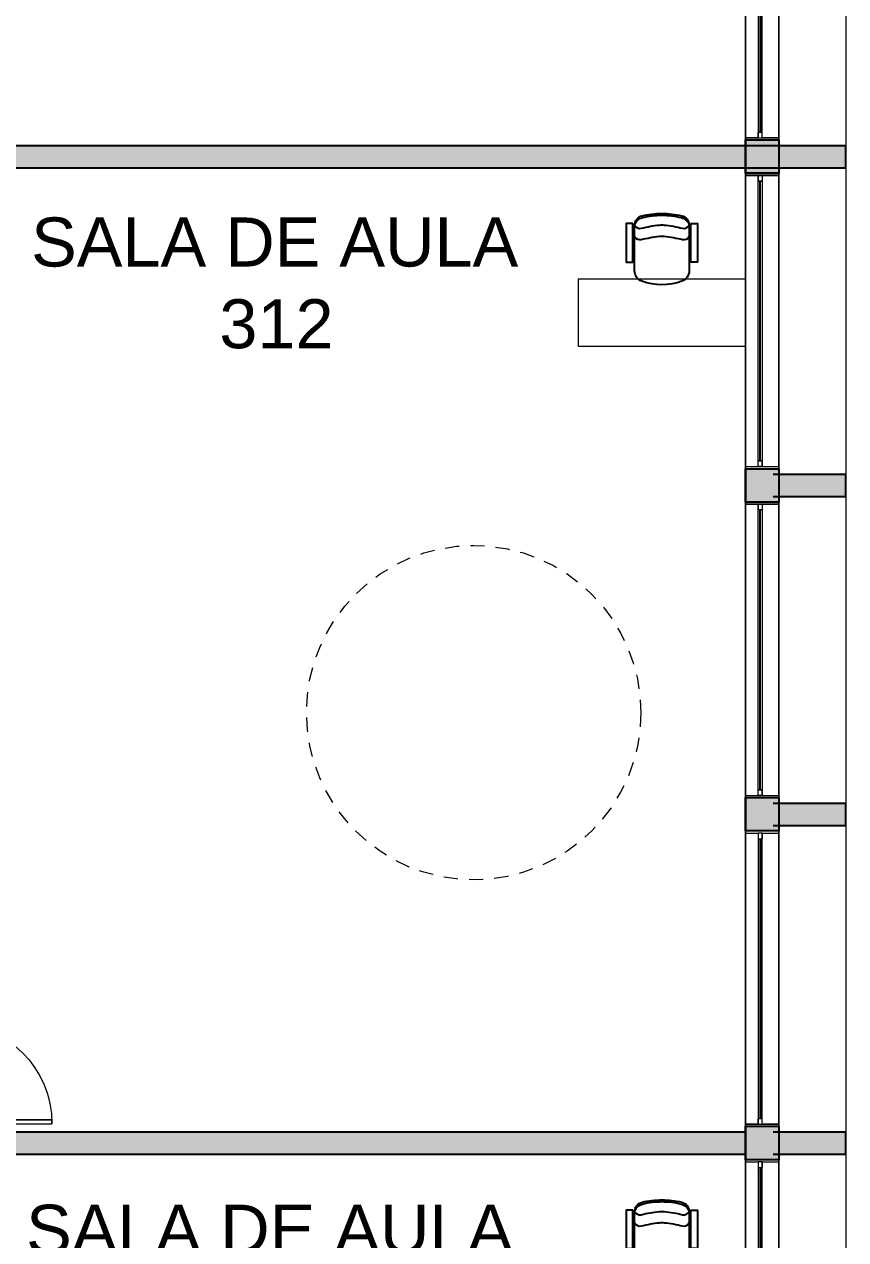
# Model space of a CAD drawing. Header units: metres. Extents: x 512 to 829, y -209 to 245.
# Drawn here: x 750.31 to 757.68, y -34.48 to -23.58 of the extents above; entities that cross this region are included whole.
import ezdxf

# ---------------------------------------------------------------- set-up
doc = ezdxf.new("R2010")
doc.units = ezdxf.units.M
doc.header["$LTSCALE"] = 0.508
doc.set_wipeout_variables(frame=1)
doc.header["$PDSIZE"] = -2
doc.linetypes.add('HIDDEN', pattern=[0.375, 0.25, -0.125])
for name, color, linetype, lineweight in [('AMB-NOVOS', 10, 'Continuous', 15), ('COVID-DISTANCIAMENTO', 253, 'HIDDEN', 5), ('None', 7, 'Continuous', 5), ('NãoImprimir', 7, 'Continuous', 5), ('Peitoris', 2, 'Continuous', 5), ('Telhado-Princ', 7, 'Continuous', 5)]:
    doc.layers.add(name, color=color, linetype=linetype, lineweight=lineweight)
doc.layers.add('ARQ-MOB', color=250, linetype='Continuous')
doc.layers.add('ARQ-MOB-CAD', color=250, linetype='Continuous')

# ---------------------------------------------------------------- blocks, each defined once
blk = doc.blocks.new('Grupo-3041')
at = {"color": 7, "linetype": 'Continuous', "lineweight": 5}
for points in [[(-1.325, 0.15), (-1.30595, 0.15), (-1.30595, -0.15), (-1.325, -0.15)], [(1.30595, 0.15), (1.325, 0.15), (1.325, -0.15), (1.30595, -0.15)]]:
    blk.add_wipeout(points, dxfattribs=at).dxf.layer = 'None'
at = {"layer": 'None', "color": 7, "linetype": 'Continuous', "lineweight": 5}
for points in [[(-1.325, 0.15), (-1.30595, 0.15), (-1.30595, -0.15), (-1.325, -0.15)], [(1.30595, 0.15), (1.325, 0.15), (1.325, -0.15), (1.30595, -0.15)]]:
    blk.add_lwpolyline(points, close=True, dxfattribs=at)
blk = doc.blocks.new('Grupo-3042')
at = {"layer": 'None', "color": 7}
blk.add_blockref('Grupo-3041', (0, 0), dxfattribs=at)
at = {"layer": 'None', "color": 7, "linetype": 'Continuous', "lineweight": 5}
for p, q in [((-1.325, 0.15), (-1.30595, 0.15)), ((-1.30595, 0.15), (-1.30595, -0.15)), ((1.325, 0.15), (1.30595, 0.15)), ((1.30595, 0.15), (1.30595, -0.15)), ((-1.325, -0.15), (-1.30595, -0.15)), ((1.325, -0.15), (1.30595, -0.15))]:
    blk.add_line(p, q, dxfattribs=at)
blk = doc.blocks.new('Grupo-3043')
at = {"layer": 'None', "color": 7, "linetype": 'Continuous', "lineweight": 5}
for p, q in [((-1.30595, 0.034925), (-1.30595, 0)), ((1.30595, 0.034925), (1.30595, 0))]:
    blk.add_line(p, q, dxfattribs=at)
blk = doc.blocks.new('Grupo-3044')
at = {"color": 7, "linetype": 'Continuous', "lineweight": 5}
for points in [[(-1.30595, 0.034925), (-1.25515, 0.034925), (-1.25515, 0), (-1.30595, 0)], [(1.25515, 0.034925), (1.30595, 0.034925), (1.30595, 0), (1.25515, 0)]]:
    blk.add_wipeout(points, dxfattribs=at).dxf.layer = 'None'
at = {"layer": 'None', "color": 7, "linetype": 'Continuous', "lineweight": 5}
for points in [[(-1.30595, 0.034925), (-1.25515, 0.034925), (-1.25515, 0), (-1.30595, 0)], [(1.25515, 0.034925), (1.30595, 0.034925), (1.30595, 0), (1.25515, 0)]]:
    blk.add_lwpolyline(points, close=True, dxfattribs=at)
blk = doc.blocks.new('Grupo-3045')
at = {"layer": 'None', "color": 7}
blk.add_blockref('Grupo-3043', (0, 0), dxfattribs=at)
at = {"color": 7, "linetype": 'Continuous', "lineweight": 5}
blk.add_wipeout([(-1.25515, 0.034925), (1.25515, 0.034925), (1.25515, 0), (-1.25515, 0)], dxfattribs=at).dxf.layer = 'None'
at = {"layer": 'None', "color": 7, "linetype": 'Continuous', "lineweight": 5}
blk.add_lwpolyline([(-1.25515, 0.034925), (1.25515, 0.034925), (1.25515, 0), (-1.25515, 0)], close=True, dxfattribs=at)
at = {"layer": 'None', "color": 7}
blk.add_blockref('Grupo-3044', (0, 0), dxfattribs=at)
at = {"layer": 'None', "color": 7, "linetype": 'Continuous', "lineweight": 5}
for p, q in [((-1.30595, 0.034925), (-1.25515, 0.034925)), ((-1.30595, 0), (-1.25515, 0)), ((-1.25515, 0.034925), (-1.25515, 0)), ((1.30595, 0.034925), (1.25515, 0.034925)), ((1.25515, 0.034925), (1.25515, 0)), ((1.30595, 0), (1.25515, 0))]:
    blk.add_line(p, q, dxfattribs=at)
blk = doc.blocks.new('Grupo-3046')
at = {"color": 7, "linetype": 'Continuous', "lineweight": 9}
blk.add_wipeout([(-1.255, 0.018), (1.255, 0.018), (1.255, 0.017), (-1.255, 0.017)], dxfattribs=at).dxf.layer = 'None'
blk = doc.blocks.new('Grupo-3047')
at = {"layer": 'None', "color": 7}
blk.add_blockref('Grupo-3046', (0, 0), dxfattribs=at)
at = {"layer": 'None', "color": 7, "linetype": 'Continuous', "lineweight": 25}
for p, q in [((-1.255, 0.018), (1.255, 0.018)), ((-1.255, 0.017), (1.255, 0.017))]:
    blk.add_line(p, q, dxfattribs=at)
blk = doc.blocks.new('Grupo-3048')
at = {"layer": 'None', "color": 7, "linetype": 'Continuous', "lineweight": 20}
for p, q in [((1.325, 0.15), (-1.325, 0.15)), ((1.325, -0.15), (-1.325, -0.15))]:
    blk.add_line(p, q, dxfattribs=at)
blk = doc.blocks.new('Window (2D)-265')
at = {"color": 7, "linetype": 'Continuous', "lineweight": 5}
blk.add_wipeout([(-1.325, 0.15), (1.325, 0.15), (1.325, -0.15), (-1.325, -0.15)], dxfattribs=at).dxf.layer = 'None'
at = {"layer": 'None', "color": 7}
blk.add_blockref('Grupo-3042', (0, 0), dxfattribs=at)
at = {"layer": 'None', "color": 7, "linetype": 'Continuous', "lineweight": 5}
for p, q in [((-1.325, 0.15), (1.325, 0.15)), ((-1.325, -0.15), (1.325, -0.15))]:
    blk.add_line(p, q, dxfattribs=at)
at = {"layer": 'NãoImprimir', "linetype": 'Continuous'}
for p in [(-1.325, 0), (1.325, 0)]:
    blk.add_point(p, dxfattribs=at)
at = {"layer": 'Peitoris'}
blk.add_blockref('Grupo-3045', (0, 0), dxfattribs=at)
blk.add_blockref('Grupo-3047', (0, 0), dxfattribs=at)
at = {"layer": 'Telhado-Princ'}
blk.add_blockref('Grupo-3048', (0, 0), dxfattribs=at)
blk = doc.blocks.new('Grupo-3049')
at = {"color": 7, "linetype": 'Continuous', "lineweight": 5}
for points in [[(-1.325, 0.15), (-1.30595, 0.15), (-1.30595, -0.15), (-1.325, -0.15)], [(1.30595, 0.15), (1.325, 0.15), (1.325, -0.15), (1.30595, -0.15)]]:
    blk.add_wipeout(points, dxfattribs=at).dxf.layer = 'None'
at = {"layer": 'None', "color": 7, "linetype": 'Continuous', "lineweight": 5}
for points in [[(-1.325, 0.15), (-1.30595, 0.15), (-1.30595, -0.15), (-1.325, -0.15)], [(1.30595, 0.15), (1.325, 0.15), (1.325, -0.15), (1.30595, -0.15)]]:
    blk.add_lwpolyline(points, close=True, dxfattribs=at)
blk = doc.blocks.new('Grupo-3050')
at = {"layer": 'None', "color": 7}
blk.add_blockref('Grupo-3049', (0, 0), dxfattribs=at)
at = {"layer": 'None', "color": 7, "linetype": 'Continuous', "lineweight": 5}
for p, q in [((-1.325, 0.15), (-1.30595, 0.15)), ((-1.30595, 0.15), (-1.30595, -0.15)), ((1.325, 0.15), (1.30595, 0.15)), ((1.30595, 0.15), (1.30595, -0.15)), ((-1.325, -0.15), (-1.30595, -0.15)), ((1.325, -0.15), (1.30595, -0.15))]:
    blk.add_line(p, q, dxfattribs=at)
blk = doc.blocks.new('Grupo-3051')
at = {"layer": 'None', "color": 7, "linetype": 'Continuous', "lineweight": 5}
for p, q in [((-1.30595, 0.034925), (-1.30595, 0)), ((1.30595, 0.034925), (1.30595, 0))]:
    blk.add_line(p, q, dxfattribs=at)
blk = doc.blocks.new('Grupo-3052')
at = {"color": 7, "linetype": 'Continuous', "lineweight": 5}
for points in [[(-1.30595, 0.034925), (-1.25515, 0.034925), (-1.25515, 0), (-1.30595, 0)], [(1.25515, 0.034925), (1.30595, 0.034925), (1.30595, 0), (1.25515, 0)]]:
    blk.add_wipeout(points, dxfattribs=at).dxf.layer = 'None'
at = {"layer": 'None', "color": 7, "linetype": 'Continuous', "lineweight": 5}
for points in [[(-1.30595, 0.034925), (-1.25515, 0.034925), (-1.25515, 0), (-1.30595, 0)], [(1.25515, 0.034925), (1.30595, 0.034925), (1.30595, 0), (1.25515, 0)]]:
    blk.add_lwpolyline(points, close=True, dxfattribs=at)
blk = doc.blocks.new('Grupo-3053')
at = {"layer": 'None', "color": 7}
blk.add_blockref('Grupo-3051', (0, 0), dxfattribs=at)
at = {"color": 7, "linetype": 'Continuous', "lineweight": 5}
blk.add_wipeout([(-1.25515, 0.034925), (1.25515, 0.034925), (1.25515, 0), (-1.25515, 0)], dxfattribs=at).dxf.layer = 'None'
at = {"layer": 'None', "color": 7, "linetype": 'Continuous', "lineweight": 5}
blk.add_lwpolyline([(-1.25515, 0.034925), (1.25515, 0.034925), (1.25515, 0), (-1.25515, 0)], close=True, dxfattribs=at)
at = {"layer": 'None', "color": 7}
blk.add_blockref('Grupo-3052', (0, 0), dxfattribs=at)
at = {"layer": 'None', "color": 7, "linetype": 'Continuous', "lineweight": 5}
for p, q in [((-1.30595, 0.034925), (-1.25515, 0.034925)), ((-1.30595, 0), (-1.25515, 0)), ((-1.25515, 0.034925), (-1.25515, 0)), ((1.30595, 0.034925), (1.25515, 0.034925)), ((1.25515, 0.034925), (1.25515, 0)), ((1.30595, 0), (1.25515, 0))]:
    blk.add_line(p, q, dxfattribs=at)
blk = doc.blocks.new('Grupo-3054')
at = {"color": 7, "linetype": 'Continuous', "lineweight": 9}
blk.add_wipeout([(-1.255, 0.018), (1.255, 0.018), (1.255, 0.017), (-1.255, 0.017)], dxfattribs=at).dxf.layer = 'None'
blk = doc.blocks.new('Grupo-3055')
at = {"layer": 'None', "color": 7}
blk.add_blockref('Grupo-3054', (0, 0), dxfattribs=at)
at = {"layer": 'None', "color": 7, "linetype": 'Continuous', "lineweight": 25}
for p, q in [((-1.255, 0.018), (1.255, 0.018)), ((-1.255, 0.017), (1.255, 0.017))]:
    blk.add_line(p, q, dxfattribs=at)
blk = doc.blocks.new('Grupo-3056')
at = {"layer": 'None', "color": 7, "linetype": 'Continuous', "lineweight": 20}
for p, q in [((1.325, 0.15), (-1.325, 0.15)), ((1.325, -0.15), (-1.325, -0.15))]:
    blk.add_line(p, q, dxfattribs=at)
blk = doc.blocks.new('Window (2D)-266')
at = {"color": 7, "linetype": 'Continuous', "lineweight": 5}
blk.add_wipeout([(-1.325, 0.15), (1.325, 0.15), (1.325, -0.15), (-1.325, -0.15)], dxfattribs=at).dxf.layer = 'None'
at = {"layer": 'None', "color": 7}
blk.add_blockref('Grupo-3050', (0, 0), dxfattribs=at)
at = {"layer": 'None', "color": 7, "linetype": 'Continuous', "lineweight": 5}
for p, q in [((-1.325, 0.15), (1.325, 0.15)), ((-1.325, -0.15), (1.325, -0.15))]:
    blk.add_line(p, q, dxfattribs=at)
at = {"layer": 'NãoImprimir', "linetype": 'Continuous'}
for p in [(-1.325, 0), (1.325, 0)]:
    blk.add_point(p, dxfattribs=at)
at = {"layer": 'Peitoris'}
blk.add_blockref('Grupo-3053', (0, 0), dxfattribs=at)
blk.add_blockref('Grupo-3055', (0, 0), dxfattribs=at)
at = {"layer": 'Telhado-Princ'}
blk.add_blockref('Grupo-3056', (0, 0), dxfattribs=at)
blk = doc.blocks.new('Grupo-3057')
at = {"color": 7, "linetype": 'Continuous', "lineweight": 5}
for points in [[(-1.325, 0.15), (-1.30595, 0.15), (-1.30595, -0.15), (-1.325, -0.15)], [(1.30595, 0.15), (1.325, 0.15), (1.325, -0.15), (1.30595, -0.15)]]:
    blk.add_wipeout(points, dxfattribs=at).dxf.layer = 'None'
at = {"layer": 'None', "color": 7, "linetype": 'Continuous', "lineweight": 5}
for points in [[(-1.325, 0.15), (-1.30595, 0.15), (-1.30595, -0.15), (-1.325, -0.15)], [(1.30595, 0.15), (1.325, 0.15), (1.325, -0.15), (1.30595, -0.15)]]:
    blk.add_lwpolyline(points, close=True, dxfattribs=at)
blk = doc.blocks.new('Grupo-3058')
at = {"layer": 'None', "color": 7}
blk.add_blockref('Grupo-3057', (0, 0), dxfattribs=at)
at = {"layer": 'None', "color": 7, "linetype": 'Continuous', "lineweight": 5}
for p, q in [((-1.325, 0.15), (-1.30595, 0.15)), ((-1.30595, 0.15), (-1.30595, -0.15)), ((1.325, 0.15), (1.30595, 0.15)), ((1.30595, 0.15), (1.30595, -0.15)), ((-1.325, -0.15), (-1.30595, -0.15)), ((1.325, -0.15), (1.30595, -0.15))]:
    blk.add_line(p, q, dxfattribs=at)
blk = doc.blocks.new('Grupo-3059')
at = {"layer": 'None', "color": 7, "linetype": 'Continuous', "lineweight": 5}
for p, q in [((-1.30595, 0.034925), (-1.30595, 0)), ((1.30595, 0.034925), (1.30595, 0))]:
    blk.add_line(p, q, dxfattribs=at)
blk = doc.blocks.new('Grupo-3060')
at = {"color": 7, "linetype": 'Continuous', "lineweight": 5}
for points in [[(-1.30595, 0.034925), (-1.25515, 0.034925), (-1.25515, 0), (-1.30595, 0)], [(1.25515, 0.034925), (1.30595, 0.034925), (1.30595, 0), (1.25515, 0)]]:
    blk.add_wipeout(points, dxfattribs=at).dxf.layer = 'None'
at = {"layer": 'None', "color": 7, "linetype": 'Continuous', "lineweight": 5}
for points in [[(-1.30595, 0.034925), (-1.25515, 0.034925), (-1.25515, 0), (-1.30595, 0)], [(1.25515, 0.034925), (1.30595, 0.034925), (1.30595, 0), (1.25515, 0)]]:
    blk.add_lwpolyline(points, close=True, dxfattribs=at)
blk = doc.blocks.new('Grupo-3061')
at = {"layer": 'None', "color": 7}
blk.add_blockref('Grupo-3059', (0, 0), dxfattribs=at)
at = {"color": 7, "linetype": 'Continuous', "lineweight": 5}
blk.add_wipeout([(-1.25515, 0.034925), (1.25515, 0.034925), (1.25515, 0), (-1.25515, 0)], dxfattribs=at).dxf.layer = 'None'
at = {"layer": 'None', "color": 7, "linetype": 'Continuous', "lineweight": 5}
blk.add_lwpolyline([(-1.25515, 0.034925), (1.25515, 0.034925), (1.25515, 0), (-1.25515, 0)], close=True, dxfattribs=at)
at = {"layer": 'None', "color": 7}
blk.add_blockref('Grupo-3060', (0, 0), dxfattribs=at)
at = {"layer": 'None', "color": 7, "linetype": 'Continuous', "lineweight": 5}
for p, q in [((-1.30595, 0.034925), (-1.25515, 0.034925)), ((-1.30595, 0), (-1.25515, 0)), ((-1.25515, 0.034925), (-1.25515, 0)), ((1.30595, 0.034925), (1.25515, 0.034925)), ((1.25515, 0.034925), (1.25515, 0)), ((1.30595, 0), (1.25515, 0))]:
    blk.add_line(p, q, dxfattribs=at)
blk = doc.blocks.new('Grupo-3062')
at = {"color": 7, "linetype": 'Continuous', "lineweight": 9}
blk.add_wipeout([(-1.255, 0.018), (1.255, 0.018), (1.255, 0.017), (-1.255, 0.017)], dxfattribs=at).dxf.layer = 'None'
blk = doc.blocks.new('Grupo-3063')
at = {"layer": 'None', "color": 7}
blk.add_blockref('Grupo-3062', (0, 0), dxfattribs=at)
at = {"layer": 'None', "color": 7, "linetype": 'Continuous', "lineweight": 25}
for p, q in [((-1.255, 0.018), (1.255, 0.018)), ((-1.255, 0.017), (1.255, 0.017))]:
    blk.add_line(p, q, dxfattribs=at)
blk = doc.blocks.new('Grupo-3064')
at = {"layer": 'None', "color": 7, "linetype": 'Continuous', "lineweight": 20}
for p, q in [((1.325, 0.15), (-1.325, 0.15)), ((1.325, -0.15), (-1.325, -0.15))]:
    blk.add_line(p, q, dxfattribs=at)
blk = doc.blocks.new('Window (2D)-267')
at = {"color": 7, "linetype": 'Continuous', "lineweight": 5}
blk.add_wipeout([(-1.325, 0.15), (1.325, 0.15), (1.325, -0.15), (-1.325, -0.15)], dxfattribs=at).dxf.layer = 'None'
at = {"layer": 'None', "color": 7}
blk.add_blockref('Grupo-3058', (0, 0), dxfattribs=at)
at = {"layer": 'None', "color": 7, "linetype": 'Continuous', "lineweight": 5}
for p, q in [((-1.325, 0.15), (1.325, 0.15)), ((-1.325, -0.15), (1.325, -0.15))]:
    blk.add_line(p, q, dxfattribs=at)
at = {"layer": 'NãoImprimir', "linetype": 'Continuous'}
for p in [(-1.325, 0), (1.325, 0)]:
    blk.add_point(p, dxfattribs=at)
at = {"layer": 'Peitoris'}
blk.add_blockref('Grupo-3061', (0, 0), dxfattribs=at)
blk.add_blockref('Grupo-3063', (0, 0), dxfattribs=at)
at = {"layer": 'Telhado-Princ'}
blk.add_blockref('Grupo-3064', (0, 0), dxfattribs=at)
blk = doc.blocks.new('Grupo-3065')
at = {"color": 7, "linetype": 'Continuous', "lineweight": 5}
for points in [[(-1.325, 0.15), (-1.30595, 0.15), (-1.30595, -0.15), (-1.325, -0.15)], [(1.30595, 0.15), (1.325, 0.15), (1.325, -0.15), (1.30595, -0.15)]]:
    blk.add_wipeout(points, dxfattribs=at).dxf.layer = 'None'
at = {"layer": 'None', "color": 7, "linetype": 'Continuous', "lineweight": 5}
for points in [[(-1.325, 0.15), (-1.30595, 0.15), (-1.30595, -0.15), (-1.325, -0.15)], [(1.30595, 0.15), (1.325, 0.15), (1.325, -0.15), (1.30595, -0.15)]]:
    blk.add_lwpolyline(points, close=True, dxfattribs=at)
blk = doc.blocks.new('Grupo-3066')
at = {"layer": 'None', "color": 7}
blk.add_blockref('Grupo-3065', (0, 0), dxfattribs=at)
at = {"layer": 'None', "color": 7, "linetype": 'Continuous', "lineweight": 5}
for p, q in [((-1.325, 0.15), (-1.30595, 0.15)), ((-1.30595, 0.15), (-1.30595, -0.15)), ((1.325, 0.15), (1.30595, 0.15)), ((1.30595, 0.15), (1.30595, -0.15)), ((-1.325, -0.15), (-1.30595, -0.15)), ((1.325, -0.15), (1.30595, -0.15))]:
    blk.add_line(p, q, dxfattribs=at)
blk = doc.blocks.new('Grupo-3067')
at = {"layer": 'None', "color": 7, "linetype": 'Continuous', "lineweight": 5}
for p, q in [((-1.30595, 0.034925), (-1.30595, 0)), ((1.30595, 0.034925), (1.30595, 0))]:
    blk.add_line(p, q, dxfattribs=at)
blk = doc.blocks.new('Grupo-3068')
at = {"color": 7, "linetype": 'Continuous', "lineweight": 5}
for points in [[(-1.30595, 0.034925), (-1.25515, 0.034925), (-1.25515, 0), (-1.30595, 0)], [(1.25515, 0.034925), (1.30595, 0.034925), (1.30595, 0), (1.25515, 0)]]:
    blk.add_wipeout(points, dxfattribs=at).dxf.layer = 'None'
at = {"layer": 'None', "color": 7, "linetype": 'Continuous', "lineweight": 5}
for points in [[(-1.30595, 0.034925), (-1.25515, 0.034925), (-1.25515, 0), (-1.30595, 0)], [(1.25515, 0.034925), (1.30595, 0.034925), (1.30595, 0), (1.25515, 0)]]:
    blk.add_lwpolyline(points, close=True, dxfattribs=at)
blk = doc.blocks.new('Grupo-3069')
at = {"layer": 'None', "color": 7}
blk.add_blockref('Grupo-3067', (0, 0), dxfattribs=at)
at = {"color": 7, "linetype": 'Continuous', "lineweight": 5}
blk.add_wipeout([(-1.25515, 0.034925), (1.25515, 0.034925), (1.25515, 0), (-1.25515, 0)], dxfattribs=at).dxf.layer = 'None'
at = {"layer": 'None', "color": 7, "linetype": 'Continuous', "lineweight": 5}
blk.add_lwpolyline([(-1.25515, 0.034925), (1.25515, 0.034925), (1.25515, 0), (-1.25515, 0)], close=True, dxfattribs=at)
at = {"layer": 'None', "color": 7}
blk.add_blockref('Grupo-3068', (0, 0), dxfattribs=at)
at = {"layer": 'None', "color": 7, "linetype": 'Continuous', "lineweight": 5}
for p, q in [((-1.30595, 0.034925), (-1.25515, 0.034925)), ((-1.30595, 0), (-1.25515, 0)), ((-1.25515, 0.034925), (-1.25515, 0)), ((1.30595, 0.034925), (1.25515, 0.034925)), ((1.25515, 0.034925), (1.25515, 0)), ((1.30595, 0), (1.25515, 0))]:
    blk.add_line(p, q, dxfattribs=at)
blk = doc.blocks.new('Grupo-3070')
at = {"color": 7, "linetype": 'Continuous', "lineweight": 9}
blk.add_wipeout([(-1.255, 0.018), (1.255, 0.018), (1.255, 0.017), (-1.255, 0.017)], dxfattribs=at).dxf.layer = 'None'
blk = doc.blocks.new('Grupo-3071')
at = {"layer": 'None', "color": 7}
blk.add_blockref('Grupo-3070', (0, 0), dxfattribs=at)
at = {"layer": 'None', "color": 7, "linetype": 'Continuous', "lineweight": 25}
for p, q in [((-1.255, 0.018), (1.255, 0.018)), ((-1.255, 0.017), (1.255, 0.017))]:
    blk.add_line(p, q, dxfattribs=at)
blk = doc.blocks.new('Grupo-3072')
at = {"layer": 'None', "color": 7, "linetype": 'Continuous', "lineweight": 20}
for p, q in [((1.325, 0.15), (-1.325, 0.15)), ((1.325, -0.15), (-1.325, -0.15))]:
    blk.add_line(p, q, dxfattribs=at)
blk = doc.blocks.new('Window (2D)-268')
at = {"color": 7, "linetype": 'Continuous', "lineweight": 5}
blk.add_wipeout([(-1.325, 0.15), (1.325, 0.15), (1.325, -0.15), (-1.325, -0.15)], dxfattribs=at).dxf.layer = 'None'
at = {"layer": 'None', "color": 7}
blk.add_blockref('Grupo-3066', (0, 0), dxfattribs=at)
at = {"layer": 'None', "color": 7, "linetype": 'Continuous', "lineweight": 5}
for p, q in [((-1.325, 0.15), (1.325, 0.15)), ((-1.325, -0.15), (1.325, -0.15))]:
    blk.add_line(p, q, dxfattribs=at)
at = {"layer": 'NãoImprimir', "linetype": 'Continuous'}
for p in [(-1.325, 0), (1.325, 0)]:
    blk.add_point(p, dxfattribs=at)
at = {"layer": 'Peitoris'}
blk.add_blockref('Grupo-3069', (0, 0), dxfattribs=at)
blk.add_blockref('Grupo-3071', (0, 0), dxfattribs=at)
at = {"layer": 'Telhado-Princ'}
blk.add_blockref('Grupo-3072', (0, 0), dxfattribs=at)
blk = doc.blocks.new('Grupo-3073')
at = {"color": 7, "linetype": 'Continuous', "lineweight": 5}
for points in [[(-1.325, 0.15), (-1.30595, 0.15), (-1.30595, -0.15), (-1.325, -0.15)], [(1.30595, 0.15), (1.325, 0.15), (1.325, -0.15), (1.30595, -0.15)]]:
    blk.add_wipeout(points, dxfattribs=at).dxf.layer = 'None'
at = {"layer": 'None', "color": 7, "linetype": 'Continuous', "lineweight": 5}
for points in [[(-1.325, 0.15), (-1.30595, 0.15), (-1.30595, -0.15), (-1.325, -0.15)], [(1.30595, 0.15), (1.325, 0.15), (1.325, -0.15), (1.30595, -0.15)]]:
    blk.add_lwpolyline(points, close=True, dxfattribs=at)
blk = doc.blocks.new('Grupo-3074')
at = {"layer": 'None', "color": 7}
blk.add_blockref('Grupo-3073', (0, 0), dxfattribs=at)
at = {"layer": 'None', "color": 7, "linetype": 'Continuous', "lineweight": 5}
for p, q in [((-1.325, 0.15), (-1.30595, 0.15)), ((-1.30595, 0.15), (-1.30595, -0.15)), ((1.325, 0.15), (1.30595, 0.15)), ((1.30595, 0.15), (1.30595, -0.15)), ((-1.325, -0.15), (-1.30595, -0.15)), ((1.325, -0.15), (1.30595, -0.15))]:
    blk.add_line(p, q, dxfattribs=at)
blk = doc.blocks.new('Grupo-3075')
at = {"layer": 'None', "color": 7, "linetype": 'Continuous', "lineweight": 5}
for p, q in [((-1.30595, 0.034925), (-1.30595, 0)), ((1.30595, 0.034925), (1.30595, 0))]:
    blk.add_line(p, q, dxfattribs=at)
blk = doc.blocks.new('Grupo-3076')
at = {"color": 7, "linetype": 'Continuous', "lineweight": 5}
for points in [[(-1.30595, 0.034925), (-1.25515, 0.034925), (-1.25515, 0), (-1.30595, 0)], [(1.25515, 0.034925), (1.30595, 0.034925), (1.30595, 0), (1.25515, 0)]]:
    blk.add_wipeout(points, dxfattribs=at).dxf.layer = 'None'
at = {"layer": 'None', "color": 7, "linetype": 'Continuous', "lineweight": 5}
for points in [[(-1.30595, 0.034925), (-1.25515, 0.034925), (-1.25515, 0), (-1.30595, 0)], [(1.25515, 0.034925), (1.30595, 0.034925), (1.30595, 0), (1.25515, 0)]]:
    blk.add_lwpolyline(points, close=True, dxfattribs=at)
blk = doc.blocks.new('Grupo-3077')
at = {"layer": 'None', "color": 7}
blk.add_blockref('Grupo-3075', (0, 0), dxfattribs=at)
at = {"color": 7, "linetype": 'Continuous', "lineweight": 5}
blk.add_wipeout([(-1.25515, 0.034925), (1.25515, 0.034925), (1.25515, 0), (-1.25515, 0)], dxfattribs=at).dxf.layer = 'None'
at = {"layer": 'None', "color": 7, "linetype": 'Continuous', "lineweight": 5}
blk.add_lwpolyline([(-1.25515, 0.034925), (1.25515, 0.034925), (1.25515, 0), (-1.25515, 0)], close=True, dxfattribs=at)
at = {"layer": 'None', "color": 7}
blk.add_blockref('Grupo-3076', (0, 0), dxfattribs=at)
at = {"layer": 'None', "color": 7, "linetype": 'Continuous', "lineweight": 5}
for p, q in [((-1.30595, 0.034925), (-1.25515, 0.034925)), ((-1.30595, 0), (-1.25515, 0)), ((-1.25515, 0.034925), (-1.25515, 0)), ((1.30595, 0.034925), (1.25515, 0.034925)), ((1.25515, 0.034925), (1.25515, 0)), ((1.30595, 0), (1.25515, 0))]:
    blk.add_line(p, q, dxfattribs=at)
blk = doc.blocks.new('Grupo-3078')
at = {"color": 7, "linetype": 'Continuous', "lineweight": 9}
blk.add_wipeout([(-1.255, 0.018), (1.255, 0.018), (1.255, 0.017), (-1.255, 0.017)], dxfattribs=at).dxf.layer = 'None'
blk = doc.blocks.new('Grupo-3079')
at = {"layer": 'None', "color": 7}
blk.add_blockref('Grupo-3078', (0, 0), dxfattribs=at)
at = {"layer": 'None', "color": 7, "linetype": 'Continuous', "lineweight": 25}
for p, q in [((-1.255, 0.018), (1.255, 0.018)), ((-1.255, 0.017), (1.255, 0.017))]:
    blk.add_line(p, q, dxfattribs=at)
blk = doc.blocks.new('Grupo-3080')
at = {"layer": 'None', "color": 7, "linetype": 'Continuous', "lineweight": 20}
for p, q in [((1.325, 0.15), (-1.325, 0.15)), ((1.325, -0.15), (-1.325, -0.15))]:
    blk.add_line(p, q, dxfattribs=at)
blk = doc.blocks.new('Window (2D)-269')
at = {"color": 7, "linetype": 'Continuous', "lineweight": 5}
blk.add_wipeout([(-1.325, 0.15), (1.325, 0.15), (1.325, -0.15), (-1.325, -0.15)], dxfattribs=at).dxf.layer = 'None'
at = {"layer": 'None', "color": 7}
blk.add_blockref('Grupo-3074', (0, 0), dxfattribs=at)
at = {"layer": 'None', "color": 7, "linetype": 'Continuous', "lineweight": 5}
for p, q in [((-1.325, 0.15), (1.325, 0.15)), ((-1.325, -0.15), (1.325, -0.15))]:
    blk.add_line(p, q, dxfattribs=at)
at = {"layer": 'NãoImprimir', "linetype": 'Continuous'}
for p in [(-1.325, 0), (1.325, 0)]:
    blk.add_point(p, dxfattribs=at)
at = {"layer": 'Peitoris'}
blk.add_blockref('Grupo-3077', (0, 0), dxfattribs=at)
blk.add_blockref('Grupo-3079', (0, 0), dxfattribs=at)
at = {"layer": 'Telhado-Princ'}
blk.add_blockref('Grupo-3080', (0, 0), dxfattribs=at)
blk = doc.blocks.new('Grupo-3113')
at = {"layer": 'None', "color": 7, "linetype": 'Continuous', "lineweight": 5}
for p, q in [((-0.47, 0.1), (-0.47, -0.1)), ((0.47, 0.1), (0.47, -0.1))]:
    blk.add_line(p, q, dxfattribs=at)
blk = doc.blocks.new('Grupo-3114')
at = {"color": 7, "linetype": 'Continuous', "lineweight": 5}
for points in [[(-0.47, 0.1), (-0.45, 0.1), (-0.45, -0.1), (-0.47, -0.1)], [(0.45, 0.1), (0.47, 0.1), (0.47, -0.1), (0.45, -0.1)]]:
    blk.add_wipeout(points, dxfattribs=at).dxf.layer = 'None'
at = {"layer": 'None', "color": 7, "linetype": 'Continuous', "lineweight": 5}
for points in [[(-0.47, 0.1), (-0.45, 0.1), (-0.45, -0.1), (-0.47, -0.1)], [(0.45, 0.1), (0.47, 0.1), (0.47, -0.1), (0.45, -0.1)]]:
    blk.add_lwpolyline(points, close=True, dxfattribs=at)
blk = doc.blocks.new('Grupo-3115')
at = {"layer": 'None', "color": 7}
blk.add_blockref('Grupo-3113', (0, 0), dxfattribs=at)
blk.add_blockref('Grupo-3114', (0, 0), dxfattribs=at)
at = {"layer": 'None', "color": 7, "linetype": 'Continuous', "lineweight": 5}
for p, q in [((-0.47, 0.1), (-0.45, 0.1)), ((-0.45, 0.1), (-0.45, -0.1)), ((0.47, 0.1), (0.45, 0.1)), ((0.45, 0.1), (0.45, -0.1)), ((-0.47, -0.1), (-0.45, -0.1)), ((0.47, -0.1), (0.45, -0.1))]:
    blk.add_line(p, q, dxfattribs=at)
blk = doc.blocks.new('Grupo-3116')
at = {"layer": 'None', "color": 7, "linetype": 'Continuous', "lineweight": 5}
blk.add_arc((-0.45, 0.1), 0.9, 0, 90, dxfattribs=at)
blk = doc.blocks.new('Grupo-3117')
at = {"color": 7, "linetype": 'Continuous', "lineweight": 5}
blk.add_wipeout([(-0.45, 0.1), (-0.45, 1), (-0.415, 1), (-0.415, 0.1)], dxfattribs=at).dxf.layer = 'None'
at = {"layer": 'None', "color": 7, "linetype": 'Continuous', "lineweight": 5}
blk.add_lwpolyline([(-0.45, 0.1), (-0.45, 1), (-0.415, 1), (-0.415, 0.1)], close=True, dxfattribs=at)
blk = doc.blocks.new('Grupo-3118')
at = {"layer": 'None', "color": 7}
blk.add_blockref('Grupo-3117', (0, 0), dxfattribs=at)
at = {"layer": 'None', "color": 7, "linetype": 'Continuous', "lineweight": 5}
for p, q in [((-0.45, 0.1), (-0.45, 1)), ((-0.45, 1), (-0.415, 1)), ((-0.415, 0.1), (-0.415, 1)), ((-0.45, 0.1), (-0.415, 0.1))]:
    blk.add_line(p, q, dxfattribs=at)
blk = doc.blocks.new('Grupo-3119')
at = {"layer": 'Peitoris', "color": 7}
blk.add_blockref('Grupo-3118', (0, 0), dxfattribs=at)
blk = doc.blocks.new('Grupo-3120')
at = {"layer": 'None', "color": 7, "linetype": 'Continuous', "lineweight": 5}
for p, q in [((0.47, 0.1), (-0.47, 0.1)), ((0.47, -0.1), (-0.47, -0.1))]:
    blk.add_line(p, q, dxfattribs=at)
blk = doc.blocks.new('Door (2D)-108')
at = {"layer": 'None', "color": 7}
blk.add_blockref('Grupo-3115', (0, 0), dxfattribs=at)
at = {"layer": 'NãoImprimir', "color": 7, "linetype": 'Continuous', "lineweight": 5}
for p in [(-0.47, 0), (0.47, 0)]:
    blk.add_point(p, dxfattribs=at)
at = {"layer": 'Peitoris', "color": 7}
blk.add_blockref('Grupo-3116', (0, 0), dxfattribs=at)
at = {"layer": 'None', "color": 7}
blk.add_blockref('Grupo-3119', (0, 0), dxfattribs=at)
at = {"layer": 'Telhado-Princ', "color": 7}
blk.add_blockref('Grupo-3120', (0, 0), dxfattribs=at)
blk = doc.blocks.new('Grupo-3159')
at = {"layer": 'None', "linetype": 'Continuous', "lineweight": 0}
for points in [[(30.475, 70.772), (30.475, 71.072), (30.775, 71.072), (30.775, 70.772)], [(33.325, 70.772), (33.325, 71.072), (33.625, 71.072), (33.625, 70.772)], [(40.7, 70.772), (40.7, 71.072), (41, 71.072), (41, 70.772)]]:
    blk.add_hatch(color=255, dxfattribs=at).paths.add_polyline_path(points)
at = {"layer": 'None', "color": 7, "linetype": 'Continuous', "lineweight": 25}
for points in [[(30.475, 70.772), (30.475, 71.072), (30.775, 71.072), (30.775, 70.772)], [(33.325, 70.772), (33.325, 71.072), (33.625, 71.072), (33.625, 70.772)], [(40.7, 70.772), (40.7, 71.072), (41, 71.072), (41, 70.772)]]:
    blk.add_lwpolyline(points, close=True, dxfattribs=at)
blk = doc.blocks.new('Grupo-3160')
at = {"layer": 'None', "linetype": 'Continuous', "lineweight": 0}
for points in [[(30.475, 64.872), (30.475, 65.172), (30.775, 65.172), (30.775, 64.872)], [(33.325, 64.872), (33.325, 65.172), (33.625, 65.172), (33.625, 64.872)], [(40.7, 64.872), (40.7, 65.172), (41, 65.172), (41, 64.872)]]:
    blk.add_hatch(color=255, dxfattribs=at).paths.add_polyline_path(points)
at = {"layer": 'None', "color": 7, "linetype": 'Continuous', "lineweight": 25}
for points in [[(30.475, 64.872), (30.475, 65.172), (30.775, 65.172), (30.775, 64.872)], [(33.325, 64.872), (33.325, 65.172), (33.625, 65.172), (33.625, 64.872)], [(40.7, 64.872), (40.7, 65.172), (41, 65.172), (41, 64.872)]]:
    blk.add_lwpolyline(points, close=True, dxfattribs=at)
blk = doc.blocks.new('Grupo-3165')
at = {"layer": 'None', "linetype": 'Continuous', "lineweight": 0}
for points in [[(30.475, 73.722), (30.475, 74.022), (30.775, 74.022), (30.775, 73.722)], [(40.7, 73.722), (40.7, 74.022), (41, 74.022), (41, 73.722)]]:
    blk.add_hatch(color=255, dxfattribs=at).paths.add_polyline_path(points)
at = {"layer": 'None', "color": 7, "linetype": 'Continuous', "lineweight": 25}
for points in [[(30.475, 73.722), (30.475, 74.022), (30.775, 74.022), (30.775, 73.722)], [(40.7, 73.722), (40.7, 74.022), (41, 74.022), (41, 73.722)]]:
    blk.add_lwpolyline(points, close=True, dxfattribs=at)
blk = doc.blocks.new('Grupo-3166')
at = {"layer": 'None', "linetype": 'Continuous', "lineweight": 0}
for points in [[(30.475, 67.822), (30.475, 68.122), (30.775, 68.122), (30.775, 67.822)], [(40.7, 67.822), (40.7, 68.122), (41, 68.122), (41, 67.822)]]:
    blk.add_hatch(color=255, dxfattribs=at).paths.add_polyline_path(points)
at = {"layer": 'None', "color": 7, "linetype": 'Continuous', "lineweight": 25}
for points in [[(30.475, 67.822), (30.475, 68.122), (30.775, 68.122), (30.775, 67.822)], [(40.7, 67.822), (40.7, 68.122), (41, 68.122), (41, 67.822)]]:
    blk.add_lwpolyline(points, close=True, dxfattribs=at)
blk = doc.blocks.new('35S66S7401')
at = {"layer": 'ARQ-MOB-CAD'}
blk.add_lwpolyline([(-0.18, 0.083, 0.181476), (0.18, 0.083, 0.312558), (0.245, 0.176), (0.245, 0.584, 0.34754), (0.178, 0.669, 0.059745), (0, 0.69, 0.059745), (-0.178, 0.669, 0.34754), (-0.245, 0.584), (-0.245, 0.176, 0.312558)], format="xyb", close=True, dxfattribs=at)
for points in [[(0.245, 0.584, 0.272556), (0.174, 0.653, 0.059776), (0, 0.674, 0.059776), (-0.174, 0.653, 0.272556), (-0.245, 0.584, 0.278118)], [(0.245, 0.584, -0.342833), (0.186, 0.557, 0.037263), (0.02, 0.586, 0.049093), (-0.02, 0.586, 0.037263), (-0.186, 0.557, -0.342833), (-0.245, 0.584)], [(0.245, 0.484, -0.342833), (0.186, 0.456, 0.037263), (0.02, 0.485, 0.049093), (-0.02, 0.485, 0.037263), (-0.186, 0.456, -0.342833), (-0.245, 0.484)]]:
    blk.add_lwpolyline(points, format="xyb", dxfattribs=at)
for points in [[(-0.26, 0.599), (-0.32, 0.599), (-0.32, 0.254), (-0.26, 0.254)], [(0.26, 0.599), (0.32, 0.599), (0.32, 0.254), (0.26, 0.254)]]:
    blk.add_lwpolyline(points, close=True, dxfattribs=at)

msp = doc.modelspace()

# ---------------------------------------------------------------- linework, layer by layer
at = {"layer": 'COVID-DISTANCIAMENTO'}
msp.add_circle((754.3443, -29.7534), 1.5, dxfattribs=at)
at = {"layer": 'None', "color": 7, "linetype": 'Continuous', "lineweight": 5}
for p, q in [((757.6835, -21.9149), (757.6835, -24.6649)), ((757.6835, -24.8649), (757.6835, -27.6149)), ((757.6835, -27.8149), (757.6835, -30.5649)), ((757.6835, -30.7649), (757.6835, -33.5149)), ((757.6835, -33.7149), (757.6835, -36.4649))]:
    msp.add_line(p, q, dxfattribs=at)
at = {"layer": 'None', "color": 7, "linetype": 'Continuous', "lineweight": 25}
for p, q in [((756.7835, -24.6149), (756.7835, -24.9149)), ((757.0835, -24.6149), (757.0835, -24.9149)), ((748.1895, -24.6649), (757.6835, -24.6649)), ((757.0335, -24.6649), (757.6835, -24.6649)), ((757.6835, -24.8649), (757.6835, -24.6649)), ((757.6835, -24.8649), (757.6835, -24.6649)), ((748.1895, -24.8649), (757.6835, -24.8649)), ((757.0335, -24.8649), (757.6835, -24.8649)), ((756.7835, -27.5649), (756.7835, -27.8649)), ((757.0835, -27.5649), (757.0835, -27.8649)), ((757.0335, -27.6149), (757.6835, -27.6149)), ((757.6835, -27.8149), (757.6835, -27.6149)), ((757.0335, -27.8149), (757.6835, -27.8149)), ((756.7835, -30.5149), (756.7835, -30.8149)), ((757.0835, -30.5149), (757.0835, -30.8149)), ((757.0335, -30.5649), (757.6835, -30.5649)), ((757.6835, -30.7649), (757.6835, -30.5649)), ((757.0335, -30.7649), (757.6835, -30.7649)), ((756.7835, -33.4649), (756.7835, -33.7649)), ((757.0835, -33.4649), (757.0835, -33.7649)), ((749.6585, -33.5149), (756.7835, -33.5149)), ((757.0335, -33.5149), (757.6835, -33.5149)), ((757.6835, -33.7149), (757.6835, -33.5149)), ((749.6585, -33.7149), (756.7835, -33.7149)), ((757.0335, -33.7149), (757.6835, -33.7149))]:
    msp.add_line(p, q, dxfattribs=at)
at = {"layer": 'None', "color": 254, "linetype": 'Continuous'}
for points in [[(756.7835, -24.6149), (757.0835, -24.6149), (756.7835, -24.9149), (757.0835, -24.9149)], [(757.0335, -24.8649), (757.0335, -24.6649), (757.6835, -24.8649), (757.6835, -24.6649)], [(756.7835, -27.5649), (757.0835, -27.5649), (756.7835, -27.8649), (757.0835, -27.8649)], [(756.7835, -30.5149), (757.0835, -30.5149), (756.7835, -30.8149), (757.0835, -30.8149)], [(756.7835, -33.4649), (757.0835, -33.4649), (756.7835, -33.7649), (757.0835, -33.7649)]]:
    msp.add_solid(points, dxfattribs=at)
at = {"layer": 'None', "color": 250, "linetype": 'Continuous'}
for points in [[(748.1895, -24.8649), (748.1895, -24.6649), (757.6835, -24.8649), (757.6835, -24.6649)], [(757.0335, -27.8149), (757.0335, -27.6149), (757.6835, -27.8149), (757.6835, -27.6149)], [(757.0335, -30.7649), (757.0335, -30.5649), (757.6835, -30.7649), (757.6835, -30.5649)], [(749.6585, -33.7149), (749.6585, -33.5149), (756.7835, -33.7149), (756.7835, -33.5149)], [(757.0335, -33.7149), (757.0335, -33.5149), (757.6835, -33.7149), (757.6835, -33.5149)]]:
    msp.add_solid(points, dxfattribs=at)

# ---------------------------------------------------------------- block references
at = {"layer": 'None', "linetype": 'Continuous', "lineweight": 0, "xscale": -1}
for p in [(756.0335, -25.9649), (756.0335, -34.8149)]:
    msp.add_blockref('35S66S7401', p, dxfattribs=at)

# ---------------------------------------------------------------- texts
at = {"layer": 'AMB-NOVOS', "linetype": 'Continuous', "lineweight": 0, "char_height": 0.44, "attachment_point": 1}
for s, width, insert in [('\\pi0.49018;{\\fArial|b0|i0|c0|p34;SALA DE AULA\\P\\pi2.17965;312}', 5.326643, (749.8817, -25.3109)), ('\\pi0.22623;{\\fArial|b0|i0|c0|p34;SALA DE AULA\\P\\pi1.91345;313}', 4.798735, (750.1004, -34.1685))]:
    msp.add_mtext_dynamic_manual_height_columns(s, width=width, gutter_width=1, heights=[0], dxfattribs=dict(at, insert=insert))

# ---------------------------------------------------------------- next in the draw order: block references
at = {"layer": 'None', "color": 7, "xscale": -1}
for name, p, rotation in [('Window (2D)-265', (756.9335, -23.2899), 90), ('Window (2D)-268', (756.9335, -32.1399), 90), ('Door (2D)-108', (749.5585, -32.9924), 270), ('Window (2D)-269', (756.9335, -35.0899), 90)]:
    msp.add_blockref(name, p, dxfattribs=dict(at, rotation=rotation))
at = {"layer": 'None', "color": 7, "rotation": 90}
for name, p in [('Window (2D)-266', (756.9335, -26.2399)), ('Window (2D)-267', (756.9335, -29.1899))]:
    msp.add_blockref(name, p, dxfattribs=at)

# ---------------------------------------------------------------- next in the draw order: linework, layer by layer
at = {"layer": 'ARQ-MOB', "linetype": 'Continuous', "lineweight": 0}
msp.add_lwpolyline([(755.2835, -26.4649), (756.7835, -26.4649), (756.7835, -25.8649), (755.2835, -25.8649)], close=True, dxfattribs=at)

# ---------------------------------------------------------------- next in the draw order: block references
at = {"layer": 'None', "color": 7}
for name in ['Grupo-3165', 'Grupo-3159', 'Grupo-3166', 'Grupo-3160']:
    msp.add_blockref(name, (716.0835, -98.6368), dxfattribs=at)

doc.saveas('drawing.dxf')
